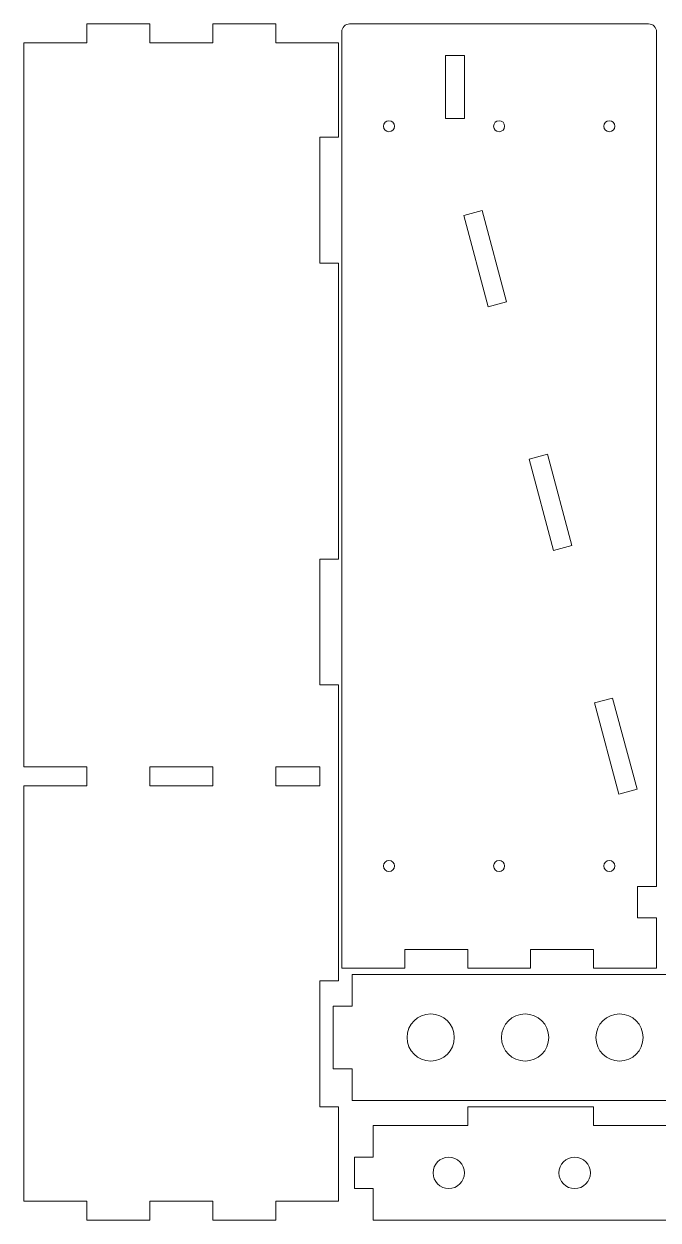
# Model space of a CAD drawing. Header units: millimetres. Extents: x 1 to 787, y -382 to -1.
# Drawn here: x 1 to 202.5, y -382 to -2 of the extents above; entities that cross this region are included whole.
import ezdxf

# ---------------------------------------------------------------- set-up
doc = ezdxf.new("R2010")
doc.units = ezdxf.units.MM
doc.header["$MEASUREMENT"] = 0
doc.layers.add('Layer 1', color=7, linetype='Continuous')

# ---------------------------------------------------------------- blocks, each defined once
blk = doc.blocks.new('block 3')
at = {"layer": 'Layer 1', "color": 7, "lineweight": 15, "true_color": 0xffffff}
blk.add_lwpolyline([(61, -238), (41, -238)], dxfattribs=at)
blk = doc.blocks.new('block 4')
at = {"layer": 'Layer 1', "color": 7, "lineweight": 15, "true_color": 0xffffff}
blk.add_lwpolyline([(61, -244), (61, -238)], dxfattribs=at)
blk = doc.blocks.new('block 5')
at = {"layer": 'Layer 1', "color": 7, "lineweight": 15, "true_color": 0xffffff}
blk.add_lwpolyline([(41, -244), (61, -244)], dxfattribs=at)
blk = doc.blocks.new('block 6')
at = {"layer": 'Layer 1', "color": 7, "lineweight": 15, "true_color": 0xffffff}
blk.add_lwpolyline([(41, -238), (41, -244)], dxfattribs=at)
blk = doc.blocks.new('block 7')
at = {"layer": 'Layer 1', "color": 7, "lineweight": 15, "true_color": 0xffffff}
blk.add_lwpolyline([(95, -238), (81, -238)], dxfattribs=at)
blk = doc.blocks.new('block 8')
at = {"layer": 'Layer 1', "color": 7, "lineweight": 15, "true_color": 0xffffff}
blk.add_lwpolyline([(95, -244), (95, -238)], dxfattribs=at)
blk = doc.blocks.new('block 9')
at = {"layer": 'Layer 1', "color": 7, "lineweight": 15, "true_color": 0xffffff}
blk.add_lwpolyline([(81, -244), (95, -244)], dxfattribs=at)
blk = doc.blocks.new('block 10')
at = {"layer": 'Layer 1', "color": 7, "lineweight": 15, "true_color": 0xffffff}
blk.add_lwpolyline([(81, -238), (81, -244)], dxfattribs=at)
blk = doc.blocks.new('block 11')
at = {"layer": 'Layer 1', "color": 7, "lineweight": 15, "true_color": 0xffffff}
blk.add_lwpolyline([(21, -238), (1, -238)], dxfattribs=at)
blk = doc.blocks.new('block 12')
at = {"layer": 'Layer 1', "color": 7, "lineweight": 15, "true_color": 0xffffff}
blk.add_lwpolyline([(21, -244), (21, -238)], dxfattribs=at)
blk = doc.blocks.new('block 13')
at = {"layer": 'Layer 1', "color": 7, "lineweight": 15, "true_color": 0xffffff}
blk.add_lwpolyline([(1, -244), (21, -244)], dxfattribs=at)
blk = doc.blocks.new('block 14')
at = {"layer": 'Layer 1', "color": 7, "lineweight": 15, "true_color": 0xffffff}
blk.add_lwpolyline([(1, -244), (1, -376)], dxfattribs=at)
blk = doc.blocks.new('block 15')
at = {"layer": 'Layer 1', "color": 7, "lineweight": 15, "true_color": 0xffffff}
blk.add_lwpolyline([(1, -376), (21, -376)], dxfattribs=at)
blk = doc.blocks.new('block 16')
at = {"layer": 'Layer 1', "color": 7, "lineweight": 15, "true_color": 0xffffff}
blk.add_lwpolyline([(21, -376), (21, -382)], dxfattribs=at)
blk = doc.blocks.new('block 17')
at = {"layer": 'Layer 1', "color": 7, "lineweight": 15, "true_color": 0xffffff}
blk.add_lwpolyline([(21, -382), (41, -382)], dxfattribs=at)
blk = doc.blocks.new('block 18')
at = {"layer": 'Layer 1', "color": 7, "lineweight": 15, "true_color": 0xffffff}
blk.add_lwpolyline([(41, -382), (41, -376)], dxfattribs=at)
blk = doc.blocks.new('block 19')
at = {"layer": 'Layer 1', "color": 7, "lineweight": 15, "true_color": 0xffffff}
blk.add_lwpolyline([(41, -376), (61, -376)], dxfattribs=at)
blk = doc.blocks.new('block 20')
at = {"layer": 'Layer 1', "color": 7, "lineweight": 15, "true_color": 0xffffff}
blk.add_lwpolyline([(61, -376), (61, -382)], dxfattribs=at)
blk = doc.blocks.new('block 21')
at = {"layer": 'Layer 1', "color": 7, "lineweight": 15, "true_color": 0xffffff}
blk.add_lwpolyline([(61, -382), (81, -382)], dxfattribs=at)
blk = doc.blocks.new('block 22')
at = {"layer": 'Layer 1', "color": 7, "lineweight": 15, "true_color": 0xffffff}
blk.add_lwpolyline([(81, -382), (81, -376)], dxfattribs=at)
blk = doc.blocks.new('block 23')
at = {"layer": 'Layer 1', "color": 7, "lineweight": 15, "true_color": 0xffffff}
blk.add_lwpolyline([(81, -376), (101, -376)], dxfattribs=at)
blk = doc.blocks.new('block 24')
at = {"layer": 'Layer 1', "color": 7, "lineweight": 15, "true_color": 0xffffff}
blk.add_lwpolyline([(101, -376), (101, -346)], dxfattribs=at)
blk = doc.blocks.new('block 25')
at = {"layer": 'Layer 1', "color": 7, "lineweight": 15, "true_color": 0xffffff}
blk.add_lwpolyline([(95, -346), (101, -346)], dxfattribs=at)
blk = doc.blocks.new('block 26')
at = {"layer": 'Layer 1', "color": 7, "lineweight": 15, "true_color": 0xffffff}
blk.add_lwpolyline([(95, -306), (95, -346)], dxfattribs=at)
blk = doc.blocks.new('block 27')
at = {"layer": 'Layer 1', "color": 7, "lineweight": 15, "true_color": 0xffffff}
blk.add_lwpolyline([(101, -306), (95, -306)], dxfattribs=at)
blk = doc.blocks.new('block 28')
at = {"layer": 'Layer 1', "color": 7, "lineweight": 15, "true_color": 0xffffff}
blk.add_lwpolyline([(101, -306), (101, -212)], dxfattribs=at)
blk = doc.blocks.new('block 29')
at = {"layer": 'Layer 1', "color": 7, "lineweight": 15, "true_color": 0xffffff}
blk.add_lwpolyline([(95, -212), (101, -212)], dxfattribs=at)
blk = doc.blocks.new('block 30')
at = {"layer": 'Layer 1', "color": 7, "lineweight": 15, "true_color": 0xffffff}
blk.add_lwpolyline([(95, -172), (95, -212)], dxfattribs=at)
blk = doc.blocks.new('block 31')
at = {"layer": 'Layer 1', "color": 7, "lineweight": 15, "true_color": 0xffffff}
blk.add_lwpolyline([(101, -172), (95, -172)], dxfattribs=at)
blk = doc.blocks.new('block 32')
at = {"layer": 'Layer 1', "color": 7, "lineweight": 15, "true_color": 0xffffff}
blk.add_lwpolyline([(101, -172), (101, -78)], dxfattribs=at)
blk = doc.blocks.new('block 33')
at = {"layer": 'Layer 1', "color": 7, "lineweight": 15, "true_color": 0xffffff}
blk.add_lwpolyline([(95, -78), (101, -78)], dxfattribs=at)
blk = doc.blocks.new('block 34')
at = {"layer": 'Layer 1', "color": 7, "lineweight": 15, "true_color": 0xffffff}
blk.add_lwpolyline([(95, -38), (95, -78)], dxfattribs=at)
blk = doc.blocks.new('block 35')
at = {"layer": 'Layer 1', "color": 7, "lineweight": 15, "true_color": 0xffffff}
blk.add_lwpolyline([(101, -38), (95, -38)], dxfattribs=at)
blk = doc.blocks.new('block 36')
at = {"layer": 'Layer 1', "color": 7, "lineweight": 15, "true_color": 0xffffff}
blk.add_lwpolyline([(101, -38), (101, -8)], dxfattribs=at)
blk = doc.blocks.new('block 37')
at = {"layer": 'Layer 1', "color": 7, "lineweight": 15, "true_color": 0xffffff}
blk.add_lwpolyline([(101, -8), (81, -8)], dxfattribs=at)
blk = doc.blocks.new('block 38')
at = {"layer": 'Layer 1', "color": 7, "lineweight": 15, "true_color": 0xffffff}
blk.add_lwpolyline([(81, -8), (81, -2)], dxfattribs=at)
blk = doc.blocks.new('block 39')
at = {"layer": 'Layer 1', "color": 7, "lineweight": 15, "true_color": 0xffffff}
blk.add_lwpolyline([(81, -2), (61, -2)], dxfattribs=at)
blk = doc.blocks.new('block 40')
at = {"layer": 'Layer 1', "color": 7, "lineweight": 15, "true_color": 0xffffff}
blk.add_lwpolyline([(61, -2), (61, -8)], dxfattribs=at)
blk = doc.blocks.new('block 41')
at = {"layer": 'Layer 1', "color": 7, "lineweight": 15, "true_color": 0xffffff}
blk.add_lwpolyline([(61, -8), (41, -8)], dxfattribs=at)
blk = doc.blocks.new('block 42')
at = {"layer": 'Layer 1', "color": 7, "lineweight": 15, "true_color": 0xffffff}
blk.add_lwpolyline([(41, -8), (41, -2)], dxfattribs=at)
blk = doc.blocks.new('block 43')
at = {"layer": 'Layer 1', "color": 7, "lineweight": 15, "true_color": 0xffffff}
blk.add_lwpolyline([(41, -2), (21, -2)], dxfattribs=at)
blk = doc.blocks.new('block 44')
at = {"layer": 'Layer 1', "color": 7, "lineweight": 15, "true_color": 0xffffff}
blk.add_lwpolyline([(21, -2), (21, -8)], dxfattribs=at)
blk = doc.blocks.new('block 45')
at = {"layer": 'Layer 1', "color": 7, "lineweight": 15, "true_color": 0xffffff}
blk.add_lwpolyline([(21, -8), (1, -8)], dxfattribs=at)
blk = doc.blocks.new('block 46')
at = {"layer": 'Layer 1', "color": 7, "lineweight": 15, "true_color": 0xffffff}
blk.add_lwpolyline([(1, -8), (1, -238)], dxfattribs=at)
blk = doc.blocks.new('block 2')
at = {"layer": 'Layer 1'}
for name in ['block 43', 'block 44', 'block 42', 'block 39', 'block 40', 'block 38', 'block 45', 'block 46', 'block 41', 'block 37', 'block 36', 'block 34', 'block 35', 'block 33', 'block 32', 'block 30', 'block 31', 'block 29', 'block 28', 'block 11', 'block 12', 'block 3', 'block 6', 'block 4', 'block 7', 'block 10', 'block 8', 'block 13', 'block 14', 'block 5', 'block 9', 'block 26', 'block 27', 'block 25', 'block 24', 'block 15', 'block 16', 'block 18', 'block 19', 'block 20', 'block 22', 'block 23', 'block 17', 'block 21']:
    blk.add_blockref(name, (0, 0), dxfattribs=at)
blk = doc.blocks.new('block 48')
at = {"layer": 'Layer 1', "color": 7, "lineweight": 15, "true_color": 0xffffff}
blk.add_lwpolyline([(141, -12), (135, -12)], dxfattribs=at)
blk = doc.blocks.new('block 49')
at = {"layer": 'Layer 1', "color": 7, "lineweight": 15, "true_color": 0xffffff}
blk.add_lwpolyline([(141, -32), (141, -12)], dxfattribs=at)
blk = doc.blocks.new('block 50')
at = {"layer": 'Layer 1', "color": 7, "lineweight": 15, "true_color": 0xffffff}
blk.add_lwpolyline([(135, -32), (141, -32)], dxfattribs=at)
blk = doc.blocks.new('block 51')
at = {"layer": 'Layer 1', "color": 7, "lineweight": 15, "true_color": 0xffffff}
blk.add_lwpolyline([(135, -12), (135, -32)], dxfattribs=at)
blk = doc.blocks.new('block 52')
at = {"layer": 'Layer 1', "color": 7, "lineweight": 15, "true_color": 0xffffff}
blk.add_lwpolyline([(188.06, -216.15), (182.26, -217.7)], dxfattribs=at)
blk = doc.blocks.new('block 53')
at = {"layer": 'Layer 1', "color": 7, "lineweight": 15, "true_color": 0xffffff}
blk.add_lwpolyline([(195.82, -245.13), (188.06, -216.15)], dxfattribs=at)
blk = doc.blocks.new('block 54')
at = {"layer": 'Layer 1', "color": 7, "lineweight": 15, "true_color": 0xffffff}
blk.add_lwpolyline([(190.03, -246.68), (195.82, -245.13)], dxfattribs=at)
blk = doc.blocks.new('block 55')
at = {"layer": 'Layer 1', "color": 7, "lineweight": 15, "true_color": 0xffffff}
blk.add_lwpolyline([(182.26, -217.7), (190.03, -246.68)], dxfattribs=at)
blk = doc.blocks.new('block 56')
at = {"layer": 'Layer 1', "color": 7, "lineweight": 15, "true_color": 0xffffff}
blk.add_lwpolyline([(167.32, -138.73), (161.52, -140.29)], dxfattribs=at)
blk = doc.blocks.new('block 57')
at = {"layer": 'Layer 1', "color": 7, "lineweight": 15, "true_color": 0xffffff}
blk.add_lwpolyline([(175.08, -167.71), (167.32, -138.73)], dxfattribs=at)
blk = doc.blocks.new('block 58')
at = {"layer": 'Layer 1', "color": 7, "lineweight": 15, "true_color": 0xffffff}
blk.add_lwpolyline([(169.28, -169.27), (175.08, -167.71)], dxfattribs=at)
blk = doc.blocks.new('block 59')
at = {"layer": 'Layer 1', "color": 7, "lineweight": 15, "true_color": 0xffffff}
blk.add_lwpolyline([(161.52, -140.29), (169.28, -169.27)], dxfattribs=at)
blk = doc.blocks.new('block 60')
at = {"layer": 'Layer 1', "color": 7, "lineweight": 15, "true_color": 0xffffff}
blk.add_lwpolyline([(154.34, -90.3), (146.57, -61.32)], dxfattribs=at)
blk = doc.blocks.new('block 61')
at = {"layer": 'Layer 1', "color": 7, "lineweight": 15, "true_color": 0xffffff}
blk.add_lwpolyline([(148.54, -91.85), (154.34, -90.3)], dxfattribs=at)
blk = doc.blocks.new('block 62')
at = {"layer": 'Layer 1', "color": 7, "lineweight": 15, "true_color": 0xffffff}
blk.add_lwpolyline([(140.78, -62.87), (148.54, -91.85)], dxfattribs=at)
blk = doc.blocks.new('block 63')
at = {"layer": 'Layer 1', "color": 7, "lineweight": 15, "true_color": 0xffffff}
blk.add_lwpolyline([(146.57, -61.32), (140.78, -62.87)], dxfattribs=at)
blk = doc.blocks.new('block 64')
at = {"layer": 'Layer 1', "color": 7, "lineweight": 15, "true_color": 0xffffff}
blk.add_lwpolyline([(202, -276), (196, -276)], dxfattribs=at)
blk = doc.blocks.new('block 65')
at = {"layer": 'Layer 1', "color": 7, "lineweight": 15, "true_color": 0xffffff}
blk.add_lwpolyline([(202, -276), (202, -4.5)], dxfattribs=at)
blk = doc.blocks.new('block 66')
at = {"layer": 'Layer 1', "color": 7, "lineweight": 15, "true_color": 0xffffff}
blk.add_open_spline([(202, -4.5), (202, -3.12), (200.88, -2), (199.5, -2)], degree=3, dxfattribs=at)
blk = doc.blocks.new('block 67')
at = {"layer": 'Layer 1', "color": 7, "lineweight": 15, "true_color": 0xffffff}
blk.add_lwpolyline([(199.5, -2), (104.5, -2)], dxfattribs=at)
blk = doc.blocks.new('block 68')
at = {"layer": 'Layer 1', "color": 7, "lineweight": 15, "true_color": 0xffffff}
blk.add_open_spline([(104.5, -2), (103.12, -2), (102, -3.12), (102, -4.5)], degree=3, dxfattribs=at)
blk = doc.blocks.new('block 69')
at = {"layer": 'Layer 1', "color": 7, "lineweight": 15, "true_color": 0xffffff}
blk.add_lwpolyline([(102, -4.5), (102, -302)], dxfattribs=at)
blk = doc.blocks.new('block 70')
at = {"layer": 'Layer 1', "color": 7, "lineweight": 15, "true_color": 0xffffff}
blk.add_lwpolyline([(102, -302), (122, -302)], dxfattribs=at)
blk = doc.blocks.new('block 71')
at = {"layer": 'Layer 1', "color": 7, "lineweight": 15, "true_color": 0xffffff}
blk.add_lwpolyline([(122, -296), (122, -302)], dxfattribs=at)
blk = doc.blocks.new('block 72')
at = {"layer": 'Layer 1', "color": 7, "lineweight": 15, "true_color": 0xffffff}
blk.add_lwpolyline([(142, -296), (122, -296)], dxfattribs=at)
blk = doc.blocks.new('block 73')
at = {"layer": 'Layer 1', "color": 7, "lineweight": 15, "true_color": 0xffffff}
blk.add_lwpolyline([(142, -302), (142, -296)], dxfattribs=at)
blk = doc.blocks.new('block 74')
at = {"layer": 'Layer 1', "color": 7, "lineweight": 15, "true_color": 0xffffff}
blk.add_lwpolyline([(142, -302), (162, -302)], dxfattribs=at)
blk = doc.blocks.new('block 75')
at = {"layer": 'Layer 1', "color": 7, "lineweight": 15, "true_color": 0xffffff}
blk.add_lwpolyline([(162, -296), (162, -302)], dxfattribs=at)
blk = doc.blocks.new('block 76')
at = {"layer": 'Layer 1', "color": 7, "lineweight": 15, "true_color": 0xffffff}
blk.add_lwpolyline([(182, -296), (162, -296)], dxfattribs=at)
blk = doc.blocks.new('block 77')
at = {"layer": 'Layer 1', "color": 7, "lineweight": 15, "true_color": 0xffffff}
blk.add_lwpolyline([(182, -302), (182, -296)], dxfattribs=at)
blk = doc.blocks.new('block 78')
at = {"layer": 'Layer 1', "color": 7, "lineweight": 15, "true_color": 0xffffff}
blk.add_lwpolyline([(182, -302), (202, -302)], dxfattribs=at)
blk = doc.blocks.new('block 79')
at = {"layer": 'Layer 1', "color": 7, "lineweight": 15, "true_color": 0xffffff}
blk.add_lwpolyline([(202, -302), (202, -286)], dxfattribs=at)
blk = doc.blocks.new('block 80')
at = {"layer": 'Layer 1', "color": 7, "lineweight": 15, "true_color": 0xffffff}
blk.add_lwpolyline([(196, -286), (202, -286)], dxfattribs=at)
blk = doc.blocks.new('block 81')
at = {"layer": 'Layer 1', "color": 7, "lineweight": 15, "true_color": 0xffffff}
blk.add_lwpolyline([(196, -276), (196, -286)], dxfattribs=at)
blk = doc.blocks.new('block 82')
at = {"layer": 'Layer 1', "color": 7, "lineweight": 15, "true_color": 0xffffff}
blk.add_open_spline([(187, -32.75), (187.97, -32.75), (188.75, -33.53), (188.75, -34.5), (188.75, -35.47), (187.97, -36.25), (187, -36.25), (186.03, -36.25), (185.25, -35.47), (185.25, -34.5), (185.25, -33.53), (186.03, -32.75), (187, -32.75), (187, -32.75), (187, -32.75), (187, -32.75)], degree=3, knots=[0, 0, 0, 0, 1, 1, 1, 2, 2, 2, 3, 3, 3, 4, 4, 4, 5, 5, 5, 5], dxfattribs=at)
blk = doc.blocks.new('block 83')
at = {"layer": 'Layer 1', "color": 7, "lineweight": 15, "true_color": 0xffffff}
blk.add_open_spline([(152, -32.75), (152.97, -32.75), (153.75, -33.53), (153.75, -34.5), (153.75, -35.47), (152.97, -36.25), (152, -36.25), (151.03, -36.25), (150.25, -35.47), (150.25, -34.5), (150.25, -33.53), (151.03, -32.75), (152, -32.75), (152, -32.75), (152, -32.75), (152, -32.75)], degree=3, knots=[0, 0, 0, 0, 1, 1, 1, 2, 2, 2, 3, 3, 3, 4, 4, 4, 5, 5, 5, 5], dxfattribs=at)
blk = doc.blocks.new('block 84')
at = {"layer": 'Layer 1', "color": 7, "lineweight": 15, "true_color": 0xffffff}
blk.add_open_spline([(117, -32.75), (117.97, -32.75), (118.75, -33.53), (118.75, -34.5), (118.75, -35.47), (117.97, -36.25), (117, -36.25), (116.03, -36.25), (115.25, -35.47), (115.25, -34.5), (115.25, -33.53), (116.03, -32.75), (117, -32.75), (117, -32.75), (117, -32.75), (117, -32.75)], degree=3, knots=[0, 0, 0, 0, 1, 1, 1, 2, 2, 2, 3, 3, 3, 4, 4, 4, 5, 5, 5, 5], dxfattribs=at)
blk = doc.blocks.new('block 85')
at = {"layer": 'Layer 1', "color": 7, "lineweight": 15, "true_color": 0xffffff}
blk.add_open_spline([(117, -267.75), (117.97, -267.75), (118.75, -268.53), (118.75, -269.5), (118.75, -270.47), (117.97, -271.25), (117, -271.25), (116.03, -271.25), (115.25, -270.47), (115.25, -269.5), (115.25, -268.53), (116.03, -267.75), (117, -267.75), (117, -267.75), (117, -267.75), (117, -267.75)], degree=3, knots=[0, 0, 0, 0, 1, 1, 1, 2, 2, 2, 3, 3, 3, 4, 4, 4, 5, 5, 5, 5], dxfattribs=at)
blk = doc.blocks.new('block 86')
at = {"layer": 'Layer 1', "color": 7, "lineweight": 15, "true_color": 0xffffff}
blk.add_open_spline([(152, -267.75), (152.97, -267.75), (153.75, -268.53), (153.75, -269.5), (153.75, -270.47), (152.97, -271.25), (152, -271.25), (151.03, -271.25), (150.25, -270.47), (150.25, -269.5), (150.25, -268.53), (151.03, -267.75), (152, -267.75), (152, -267.75), (152, -267.75), (152, -267.75)], degree=3, knots=[0, 0, 0, 0, 1, 1, 1, 2, 2, 2, 3, 3, 3, 4, 4, 4, 5, 5, 5, 5], dxfattribs=at)
blk = doc.blocks.new('block 87')
at = {"layer": 'Layer 1', "color": 7, "lineweight": 15, "true_color": 0xffffff}
blk.add_open_spline([(187, -267.75), (187.97, -267.75), (188.75, -268.53), (188.75, -269.5), (188.75, -270.47), (187.97, -271.25), (187, -271.25), (186.03, -271.25), (185.25, -270.47), (185.25, -269.5), (185.25, -268.53), (186.03, -267.75), (187, -267.75), (187, -267.75), (187, -267.75), (187, -267.75)], degree=3, knots=[0, 0, 0, 0, 1, 1, 1, 2, 2, 2, 3, 3, 3, 4, 4, 4, 5, 5, 5, 5], dxfattribs=at)
blk = doc.blocks.new('block 47')
at = {"layer": 'Layer 1'}
for name in ['block 68', 'block 67', 'block 66', 'block 69', 'block 65', 'block 48', 'block 51', 'block 49', 'block 84', 'block 50', 'block 83', 'block 82', 'block 63', 'block 62', 'block 60', 'block 61', 'block 56', 'block 59', 'block 57', 'block 58', 'block 52', 'block 53', 'block 55', 'block 54', 'block 85', 'block 86', 'block 87', 'block 64', 'block 81', 'block 80', 'block 79', 'block 71', 'block 72', 'block 73', 'block 75', 'block 76', 'block 77', 'block 70', 'block 74', 'block 78']:
    blk.add_blockref(name, (0, 0), dxfattribs=at)
blk = doc.blocks.new('block 195')
at = {"layer": 'Layer 1', "color": 7, "lineweight": 15, "true_color": 0xffffff}
blk.add_open_spline([(371, -367), (371, -364.24), (373.24, -362), (376, -362), (378.76, -362), (381, -364.24), (381, -367), (381, -369.76), (378.76, -372), (376, -372), (373.24, -372), (371, -369.76), (371, -367), (371, -367), (371, -367), (371, -367)], degree=3, knots=[0, 0, 0, 0, 1, 1, 1, 2, 2, 2, 3, 3, 3, 4, 4, 4, 5, 5, 5, 5], dxfattribs=at)
blk = doc.blocks.new('block 196')
at = {"layer": 'Layer 1', "color": 7, "lineweight": 15, "true_color": 0xffffff}
blk.add_open_spline([(411, -367), (411, -364.24), (413.24, -362), (416, -362), (418.76, -362), (421, -364.24), (421, -367), (421, -369.76), (418.76, -372), (416, -372), (413.24, -372), (411, -369.76), (411, -367), (411, -367), (411, -367), (411, -367)], degree=3, knots=[0, 0, 0, 0, 1, 1, 1, 2, 2, 2, 3, 3, 3, 4, 4, 4, 5, 5, 5, 5], dxfattribs=at)
blk = doc.blocks.new('block 197')
at = {"layer": 'Layer 1', "color": 7, "lineweight": 15, "true_color": 0xffffff}
blk.add_open_spline([(131, -367), (131, -364.24), (133.24, -362), (136, -362), (138.76, -362), (141, -364.24), (141, -367), (141, -369.76), (138.76, -372), (136, -372), (133.24, -372), (131, -369.76), (131, -367), (131, -367), (131, -367), (131, -367)], degree=3, knots=[0, 0, 0, 0, 1, 1, 1, 2, 2, 2, 3, 3, 3, 4, 4, 4, 5, 5, 5, 5], dxfattribs=at)
blk = doc.blocks.new('block 198')
at = {"layer": 'Layer 1', "color": 7, "lineweight": 15, "true_color": 0xffffff}
blk.add_open_spline([(451, -367), (451, -364.24), (453.24, -362), (456, -362), (458.76, -362), (461, -364.24), (461, -367), (461, -369.76), (458.76, -372), (456, -372), (453.24, -372), (451, -369.76), (451, -367), (451, -367), (451, -367), (451, -367)], degree=3, knots=[0, 0, 0, 0, 1, 1, 1, 2, 2, 2, 3, 3, 3, 4, 4, 4, 5, 5, 5, 5], dxfattribs=at)
blk = doc.blocks.new('block 199')
at = {"layer": 'Layer 1', "color": 7, "lineweight": 15, "true_color": 0xffffff}
blk.add_open_spline([(331, -367), (331, -364.24), (333.24, -362), (336, -362), (338.76, -362), (341, -364.24), (341, -367), (341, -369.76), (338.76, -372), (336, -372), (333.24, -372), (331, -369.76), (331, -367), (331, -367), (331, -367), (331, -367)], degree=3, knots=[0, 0, 0, 0, 1, 1, 1, 2, 2, 2, 3, 3, 3, 4, 4, 4, 5, 5, 5, 5], dxfattribs=at)
blk = doc.blocks.new('block 200')
at = {"layer": 'Layer 1', "color": 7, "lineweight": 15, "true_color": 0xffffff}
blk.add_open_spline([(291, -367), (291, -364.24), (293.24, -362), (296, -362), (298.76, -362), (301, -364.24), (301, -367), (301, -369.76), (298.76, -372), (296, -372), (293.24, -372), (291, -369.76), (291, -367), (291, -367), (291, -367), (291, -367)], degree=3, knots=[0, 0, 0, 0, 1, 1, 1, 2, 2, 2, 3, 3, 3, 4, 4, 4, 5, 5, 5, 5], dxfattribs=at)
blk = doc.blocks.new('block 201')
at = {"layer": 'Layer 1', "color": 7, "lineweight": 15, "true_color": 0xffffff}
blk.add_open_spline([(251, -367), (251, -364.24), (253.24, -362), (256, -362), (258.76, -362), (261, -364.24), (261, -367), (261, -369.76), (258.76, -372), (256, -372), (253.24, -372), (251, -369.76), (251, -367), (251, -367), (251, -367), (251, -367)], degree=3, knots=[0, 0, 0, 0, 1, 1, 1, 2, 2, 2, 3, 3, 3, 4, 4, 4, 5, 5, 5, 5], dxfattribs=at)
blk = doc.blocks.new('block 202')
at = {"layer": 'Layer 1', "color": 7, "lineweight": 15, "true_color": 0xffffff}
blk.add_open_spline([(211, -367), (211, -364.24), (213.24, -362), (216, -362), (218.76, -362), (221, -364.24), (221, -367), (221, -369.76), (218.76, -372), (216, -372), (213.24, -372), (211, -369.76), (211, -367), (211, -367), (211, -367), (211, -367)], degree=3, knots=[0, 0, 0, 0, 1, 1, 1, 2, 2, 2, 3, 3, 3, 4, 4, 4, 5, 5, 5, 5], dxfattribs=at)
blk = doc.blocks.new('block 203')
at = {"layer": 'Layer 1', "color": 7, "lineweight": 15, "true_color": 0xffffff}
blk.add_open_spline([(171, -367), (171, -364.24), (173.24, -362), (176, -362), (178.76, -362), (181, -364.24), (181, -367), (181, -369.76), (178.76, -372), (176, -372), (173.24, -372), (171, -369.76), (171, -367), (171, -367), (171, -367), (171, -367)], degree=3, knots=[0, 0, 0, 0, 1, 1, 1, 2, 2, 2, 3, 3, 3, 4, 4, 4, 5, 5, 5, 5], dxfattribs=at)
blk = doc.blocks.new('block 204')
at = {"layer": 'Layer 1', "color": 7, "lineweight": 15, "true_color": 0xffffff}
blk.add_lwpolyline([(112, -352), (112, -362)], dxfattribs=at)
blk = doc.blocks.new('block 205')
at = {"layer": 'Layer 1', "color": 7, "lineweight": 15, "true_color": 0xffffff}
blk.add_lwpolyline([(112, -362), (106, -362)], dxfattribs=at)
blk = doc.blocks.new('block 206')
at = {"layer": 'Layer 1', "color": 7, "lineweight": 15, "true_color": 0xffffff}
blk.add_lwpolyline([(106, -362), (106, -372)], dxfattribs=at)
blk = doc.blocks.new('block 207')
at = {"layer": 'Layer 1', "color": 7, "lineweight": 15, "true_color": 0xffffff}
blk.add_lwpolyline([(106, -372), (112, -372)], dxfattribs=at)
blk = doc.blocks.new('block 208')
at = {"layer": 'Layer 1', "color": 7, "lineweight": 15, "true_color": 0xffffff}
blk.add_lwpolyline([(112, -372), (112, -382)], dxfattribs=at)
blk = doc.blocks.new('block 209')
at = {"layer": 'Layer 1', "color": 7, "lineweight": 15, "true_color": 0xffffff}
blk.add_lwpolyline([(112, -382), (480, -382)], dxfattribs=at)
blk = doc.blocks.new('block 210')
at = {"layer": 'Layer 1', "color": 7, "lineweight": 15, "true_color": 0xffffff}
blk.add_lwpolyline([(480, -382), (480, -372)], dxfattribs=at)
blk = doc.blocks.new('block 211')
at = {"layer": 'Layer 1', "color": 7, "lineweight": 15, "true_color": 0xffffff}
blk.add_lwpolyline([(480, -372), (486, -372)], dxfattribs=at)
blk = doc.blocks.new('block 212')
at = {"layer": 'Layer 1', "color": 7, "lineweight": 15, "true_color": 0xffffff}
blk.add_lwpolyline([(486, -372), (486, -362)], dxfattribs=at)
blk = doc.blocks.new('block 213')
at = {"layer": 'Layer 1', "color": 7, "lineweight": 15, "true_color": 0xffffff}
blk.add_lwpolyline([(486, -362), (480, -362)], dxfattribs=at)
blk = doc.blocks.new('block 214')
at = {"layer": 'Layer 1', "color": 7, "lineweight": 15, "true_color": 0xffffff}
blk.add_lwpolyline([(480, -362), (480, -352)], dxfattribs=at)
blk = doc.blocks.new('block 215')
at = {"layer": 'Layer 1', "color": 7, "lineweight": 15, "true_color": 0xffffff}
blk.add_lwpolyline([(480, -352), (450, -352)], dxfattribs=at)
blk = doc.blocks.new('block 216')
at = {"layer": 'Layer 1', "color": 7, "lineweight": 15, "true_color": 0xffffff}
blk.add_lwpolyline([(450, -352), (450, -346)], dxfattribs=at)
blk = doc.blocks.new('block 217')
at = {"layer": 'Layer 1', "color": 7, "lineweight": 15, "true_color": 0xffffff}
blk.add_lwpolyline([(450, -346), (410, -346)], dxfattribs=at)
blk = doc.blocks.new('block 218')
at = {"layer": 'Layer 1', "color": 7, "lineweight": 15, "true_color": 0xffffff}
blk.add_lwpolyline([(410, -346), (410, -352)], dxfattribs=at)
blk = doc.blocks.new('block 219')
at = {"layer": 'Layer 1', "color": 7, "lineweight": 15, "true_color": 0xffffff}
blk.add_lwpolyline([(410, -352), (316, -352)], dxfattribs=at)
blk = doc.blocks.new('block 220')
at = {"layer": 'Layer 1', "color": 7, "lineweight": 15, "true_color": 0xffffff}
blk.add_lwpolyline([(316, -352), (316, -346)], dxfattribs=at)
blk = doc.blocks.new('block 221')
at = {"layer": 'Layer 1', "color": 7, "lineweight": 15, "true_color": 0xffffff}
blk.add_lwpolyline([(316, -346), (276, -346)], dxfattribs=at)
blk = doc.blocks.new('block 222')
at = {"layer": 'Layer 1', "color": 7, "lineweight": 15, "true_color": 0xffffff}
blk.add_lwpolyline([(276, -346), (276, -352)], dxfattribs=at)
blk = doc.blocks.new('block 223')
at = {"layer": 'Layer 1', "color": 7, "lineweight": 15, "true_color": 0xffffff}
blk.add_lwpolyline([(276, -352), (182, -352)], dxfattribs=at)
blk = doc.blocks.new('block 224')
at = {"layer": 'Layer 1', "color": 7, "lineweight": 15, "true_color": 0xffffff}
blk.add_lwpolyline([(182, -352), (182, -346)], dxfattribs=at)
blk = doc.blocks.new('block 225')
at = {"layer": 'Layer 1', "color": 7, "lineweight": 15, "true_color": 0xffffff}
blk.add_lwpolyline([(182, -346), (142, -346)], dxfattribs=at)
blk = doc.blocks.new('block 226')
at = {"layer": 'Layer 1', "color": 7, "lineweight": 15, "true_color": 0xffffff}
blk.add_lwpolyline([(142, -346), (142, -352)], dxfattribs=at)
blk = doc.blocks.new('block 227')
at = {"layer": 'Layer 1', "color": 7, "lineweight": 15, "true_color": 0xffffff}
blk.add_lwpolyline([(142, -352), (112, -352)], dxfattribs=at)
blk = doc.blocks.new('block 194')
at = {"layer": 'Layer 1'}
for name in ['block 225', 'block 226', 'block 224', 'block 221', 'block 222', 'block 220', 'block 217', 'block 218', 'block 216', 'block 204', 'block 227', 'block 223', 'block 219', 'block 215', 'block 214', 'block 205', 'block 206', 'block 197', 'block 203', 'block 202', 'block 201', 'block 200', 'block 199', 'block 195', 'block 196', 'block 198', 'block 213', 'block 212', 'block 207', 'block 208', 'block 210', 'block 211', 'block 209']:
    blk.add_blockref(name, (0, 0), dxfattribs=at)
blk = doc.blocks.new('block 229')
at = {"layer": 'Layer 1', "color": 7, "lineweight": 15, "true_color": 0xffffff}
blk.add_open_spline([(152.75, -324), (152.75, -319.86), (156.11, -316.5), (160.25, -316.5), (164.39, -316.5), (167.75, -319.86), (167.75, -324), (167.75, -328.14), (164.39, -331.5), (160.25, -331.5), (156.11, -331.5), (152.75, -328.14), (152.75, -324), (152.75, -324), (152.75, -324), (152.75, -324)], degree=3, knots=[0, 0, 0, 0, 1, 1, 1, 2, 2, 2, 3, 3, 3, 4, 4, 4, 5, 5, 5, 5], dxfattribs=at)
blk = doc.blocks.new('block 230')
at = {"layer": 'Layer 1', "color": 7, "lineweight": 15, "true_color": 0xffffff}
blk.add_open_spline([(182.75, -324), (182.75, -319.86), (186.11, -316.5), (190.25, -316.5), (194.39, -316.5), (197.75, -319.86), (197.75, -324), (197.75, -328.14), (194.39, -331.5), (190.25, -331.5), (186.11, -331.5), (182.75, -328.14), (182.75, -324), (182.75, -324), (182.75, -324), (182.75, -324)], degree=3, knots=[0, 0, 0, 0, 1, 1, 1, 2, 2, 2, 3, 3, 3, 4, 4, 4, 5, 5, 5, 5], dxfattribs=at)
blk = doc.blocks.new('block 231')
at = {"layer": 'Layer 1', "color": 7, "lineweight": 15, "true_color": 0xffffff}
blk.add_open_spline([(212.75, -324), (212.75, -319.86), (216.11, -316.5), (220.25, -316.5), (224.39, -316.5), (227.75, -319.86), (227.75, -324), (227.75, -328.14), (224.39, -331.5), (220.25, -331.5), (216.11, -331.5), (212.75, -328.14), (212.75, -324), (212.75, -324), (212.75, -324), (212.75, -324)], degree=3, knots=[0, 0, 0, 0, 1, 1, 1, 2, 2, 2, 3, 3, 3, 4, 4, 4, 5, 5, 5, 5], dxfattribs=at)
blk = doc.blocks.new('block 232')
at = {"layer": 'Layer 1', "color": 7, "lineweight": 15, "true_color": 0xffffff}
blk.add_open_spline([(242.75, -324), (242.75, -319.86), (246.11, -316.5), (250.25, -316.5), (254.39, -316.5), (257.75, -319.86), (257.75, -324), (257.75, -328.14), (254.39, -331.5), (250.25, -331.5), (246.11, -331.5), (242.75, -328.14), (242.75, -324), (242.75, -324), (242.75, -324), (242.75, -324)], degree=3, knots=[0, 0, 0, 0, 1, 1, 1, 2, 2, 2, 3, 3, 3, 4, 4, 4, 5, 5, 5, 5], dxfattribs=at)
blk = doc.blocks.new('block 233')
at = {"layer": 'Layer 1', "color": 7, "lineweight": 15, "true_color": 0xffffff}
blk.add_open_spline([(272.75, -324), (272.75, -319.86), (276.11, -316.5), (280.25, -316.5), (284.39, -316.5), (287.75, -319.86), (287.75, -324), (287.75, -328.14), (284.39, -331.5), (280.25, -331.5), (276.11, -331.5), (272.75, -328.14), (272.75, -324), (272.75, -324), (272.75, -324), (272.75, -324)], degree=3, knots=[0, 0, 0, 0, 1, 1, 1, 2, 2, 2, 3, 3, 3, 4, 4, 4, 5, 5, 5, 5], dxfattribs=at)
blk = doc.blocks.new('block 234')
at = {"layer": 'Layer 1', "color": 7, "lineweight": 15, "true_color": 0xffffff}
blk.add_open_spline([(302.75, -324), (302.75, -319.86), (306.11, -316.5), (310.25, -316.5), (314.39, -316.5), (317.75, -319.86), (317.75, -324), (317.75, -328.14), (314.39, -331.5), (310.25, -331.5), (306.11, -331.5), (302.75, -328.14), (302.75, -324), (302.75, -324), (302.75, -324), (302.75, -324)], degree=3, knots=[0, 0, 0, 0, 1, 1, 1, 2, 2, 2, 3, 3, 3, 4, 4, 4, 5, 5, 5, 5], dxfattribs=at)
blk = doc.blocks.new('block 235')
at = {"layer": 'Layer 1', "color": 7, "lineweight": 15, "true_color": 0xffffff}
blk.add_open_spline([(435.75, -324), (435.75, -317.1), (441.35, -311.5), (448.25, -311.5), (455.15, -311.5), (460.75, -317.1), (460.75, -324), (460.75, -330.9), (455.15, -336.5), (448.25, -336.5), (441.35, -336.5), (435.75, -330.9), (435.75, -324), (435.75, -324), (435.75, -324), (435.75, -324)], degree=3, knots=[0, 0, 0, 0, 1, 1, 1, 2, 2, 2, 3, 3, 3, 4, 4, 4, 5, 5, 5, 5], dxfattribs=at)
blk = doc.blocks.new('block 236')
at = {"layer": 'Layer 1', "color": 7, "lineweight": 15, "true_color": 0xffffff}
blk.add_open_spline([(359.75, -324), (359.75, -317.1), (365.35, -311.5), (372.25, -311.5), (379.15, -311.5), (384.75, -317.1), (384.75, -324), (384.75, -330.9), (379.15, -336.5), (372.25, -336.5), (365.35, -336.5), (359.75, -330.9), (359.75, -324), (359.75, -324), (359.75, -324), (359.75, -324)], degree=3, knots=[0, 0, 0, 0, 1, 1, 1, 2, 2, 2, 3, 3, 3, 4, 4, 4, 5, 5, 5, 5], dxfattribs=at)
blk = doc.blocks.new('block 237')
at = {"layer": 'Layer 1', "color": 7, "lineweight": 15, "true_color": 0xffffff}
blk.add_open_spline([(397.75, -324), (397.75, -317.1), (403.35, -311.5), (410.25, -311.5), (417.15, -311.5), (422.75, -317.1), (422.75, -324), (422.75, -330.9), (417.15, -336.5), (410.25, -336.5), (403.35, -336.5), (397.75, -330.9), (397.75, -324), (397.75, -324), (397.75, -324), (397.75, -324)], degree=3, knots=[0, 0, 0, 0, 1, 1, 1, 2, 2, 2, 3, 3, 3, 4, 4, 4, 5, 5, 5, 5], dxfattribs=at)
blk = doc.blocks.new('block 238')
at = {"layer": 'Layer 1', "color": 7, "lineweight": 15, "true_color": 0xffffff}
blk.add_open_spline([(122.75, -324), (122.75, -319.86), (126.11, -316.5), (130.25, -316.5), (134.39, -316.5), (137.75, -319.86), (137.75, -324), (137.75, -328.14), (134.39, -331.5), (130.25, -331.5), (126.11, -331.5), (122.75, -328.14), (122.75, -324), (122.75, -324), (122.75, -324), (122.75, -324)], degree=3, knots=[0, 0, 0, 0, 1, 1, 1, 2, 2, 2, 3, 3, 3, 4, 4, 4, 5, 5, 5, 5], dxfattribs=at)
blk = doc.blocks.new('block 239')
at = {"layer": 'Layer 1', "color": 7, "lineweight": 15, "true_color": 0xffffff}
blk.add_lwpolyline([(335.25, -314), (335.25, -334)], dxfattribs=at)
blk = doc.blocks.new('block 240')
at = {"layer": 'Layer 1', "color": 7, "lineweight": 15, "true_color": 0xffffff}
blk.add_lwpolyline([(341.25, -314), (335.25, -314)], dxfattribs=at)
blk = doc.blocks.new('block 241')
at = {"layer": 'Layer 1', "color": 7, "lineweight": 15, "true_color": 0xffffff}
blk.add_lwpolyline([(341.25, -334), (341.25, -314)], dxfattribs=at)
blk = doc.blocks.new('block 242')
at = {"layer": 'Layer 1', "color": 7, "lineweight": 15, "true_color": 0xffffff}
blk.add_lwpolyline([(335.25, -334), (341.25, -334)], dxfattribs=at)
blk = doc.blocks.new('block 243')
at = {"layer": 'Layer 1', "color": 7, "lineweight": 15, "true_color": 0xffffff}
blk.add_lwpolyline([(105.25, -304), (105.25, -314)], dxfattribs=at)
blk = doc.blocks.new('block 244')
at = {"layer": 'Layer 1', "color": 7, "lineweight": 15, "true_color": 0xffffff}
blk.add_lwpolyline([(105.25, -314), (99.25, -314)], dxfattribs=at)
blk = doc.blocks.new('block 245')
at = {"layer": 'Layer 1', "color": 7, "lineweight": 15, "true_color": 0xffffff}
blk.add_lwpolyline([(99.25, -314), (99.25, -334)], dxfattribs=at)
blk = doc.blocks.new('block 246')
at = {"layer": 'Layer 1', "color": 7, "lineweight": 15, "true_color": 0xffffff}
blk.add_lwpolyline([(99.25, -334), (105.25, -334)], dxfattribs=at)
blk = doc.blocks.new('block 247')
at = {"layer": 'Layer 1', "color": 7, "lineweight": 15, "true_color": 0xffffff}
blk.add_lwpolyline([(105.25, -334), (105.25, -344)], dxfattribs=at)
blk = doc.blocks.new('block 248')
at = {"layer": 'Layer 1', "color": 7, "lineweight": 15, "true_color": 0xffffff}
blk.add_lwpolyline([(105.25, -344), (473.25, -344)], dxfattribs=at)
blk = doc.blocks.new('block 249')
at = {"layer": 'Layer 1', "color": 7, "lineweight": 15, "true_color": 0xffffff}
blk.add_lwpolyline([(473.25, -344), (473.25, -334)], dxfattribs=at)
blk = doc.blocks.new('block 250')
at = {"layer": 'Layer 1', "color": 7, "lineweight": 15, "true_color": 0xffffff}
blk.add_lwpolyline([(473.25, -334), (479.25, -334)], dxfattribs=at)
blk = doc.blocks.new('block 251')
at = {"layer": 'Layer 1', "color": 7, "lineweight": 15, "true_color": 0xffffff}
blk.add_lwpolyline([(479.25, -334), (479.25, -314)], dxfattribs=at)
blk = doc.blocks.new('block 252')
at = {"layer": 'Layer 1', "color": 7, "lineweight": 15, "true_color": 0xffffff}
blk.add_lwpolyline([(479.25, -314), (473.25, -314)], dxfattribs=at)
blk = doc.blocks.new('block 253')
at = {"layer": 'Layer 1', "color": 7, "lineweight": 15, "true_color": 0xffffff}
blk.add_lwpolyline([(473.25, -314), (473.25, -304)], dxfattribs=at)
blk = doc.blocks.new('block 254')
at = {"layer": 'Layer 1', "color": 7, "lineweight": 15, "true_color": 0xffffff}
blk.add_lwpolyline([(473.25, -304), (105.25, -304)], dxfattribs=at)
blk = doc.blocks.new('block 228')
at = {"layer": 'Layer 1'}
for name in ['block 243', 'block 254', 'block 253', 'block 236', 'block 237', 'block 235', 'block 244', 'block 245', 'block 239', 'block 240', 'block 241', 'block 252', 'block 251', 'block 238', 'block 229', 'block 230', 'block 231', 'block 232', 'block 233', 'block 234', 'block 246', 'block 247', 'block 242', 'block 249', 'block 250', 'block 248']:
    blk.add_blockref(name, (0, 0), dxfattribs=at)

msp = doc.modelspace()

# ---------------------------------------------------------------- block references
at = {"layer": 'Layer 1'}
for name in ['block 2', 'block 47', 'block 228', 'block 194']:
    msp.add_blockref(name, (0, 0), dxfattribs=at)

doc.saveas('drawing.dxf')
